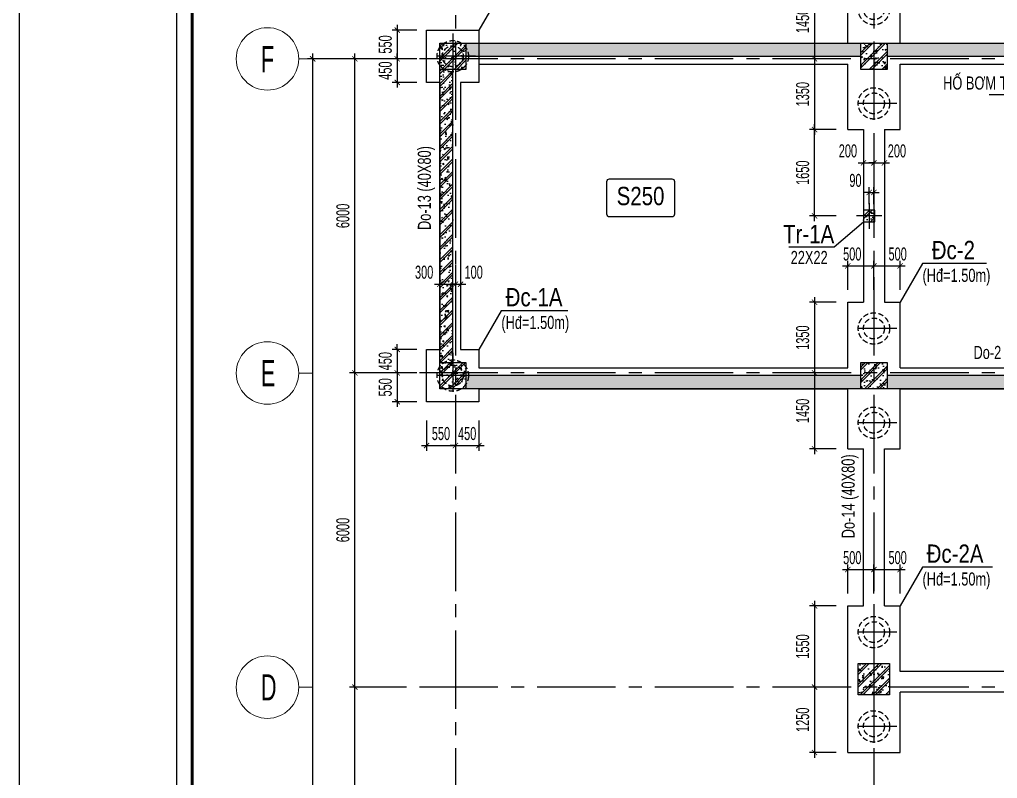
# Model space of a CAD drawing. Header units: millimetres. Extents: x 71 to 1853844, y -54216 to 5184.
# Drawn here: x 1769744 to 1788435, y -16906 to -2411 of the extents above; entities that cross this region are included whole.
import ezdxf
from ezdxf.enums import TextEntityAlignment as Align

# ---------------------------------------------------------------- set-up
doc = ezdxf.new("R2010")
doc.units = ezdxf.units.MM
doc.header["$LTSCALE"] = 1000
doc.header["$MEASUREMENT"] = 0
doc.header["$PDMODE"] = 3
doc.linetypes.add('CENTER2', pattern=[1.125, 0.75, -0.125, 0.125, -0.125])
doc.linetypes.add('HIDDEN', pattern=[0.375, 0.25, -0.125])
doc.layers.get('0').update_dxf_attribs({"linetype": 'CONTINUOUS'})
doc.layers.get('Defpoints').update_dxf_attribs({"linetype": 'CONTINUOUS'})
for name, color, linetype in [('CDC-KHUNGTEN', 7, 'CONTINUOUS'), ('CDC.01.AXIS', 160, 'CENTER2'), ('CDC.02.DIM', 1, 'CONTINUOUS'), ('CDC.03.BORDER', 3, 'CONTINUOUS'), ('CDC.04.HIDDEN', 8, 'HIDDEN'), ('CDC.06.TEXT', 2, 'CONTINUOUS'), ('CDC.09.COLUMN', 4, 'CONTINUOUS'), ('CDC.10.HATCH', 9, 'CONTINUOUS'), ('CDC.11.NOTE', 8, 'CONTINUOUS')]:
    doc.layers.add(name, color=color, linetype=linetype)
doc.layers.add('KCS_CHI', color=1, linetype='CONTINUOUS', lineweight=15)
doc.styles.add('ARIAL', font='arial.ttf', dxfattribs={"width": 0.6})
doc.dimstyles.new('100', dxfattribs={"dimscale": 100, "dimtxt": 2.5, "dimasz": 1, "dimexe": 1, "dimexo": 0, "dimgap": 1, "dimtad": 1, "dimdec": 0, "dimdsep": 46, "dimtxsty": 'ARIAL', "dimblk": 'ARCHTICK', "dimcen": 1, "dimdle": 1, "dimclrd": 1, "dimclre": 1, "dimclrt": 2, "dimadec": 0, "dimazin": 0, "dimtfac": 0.00072, "dimtdec": 0, "dimtix": 1, "dimtmove": 2, "dimatfit": 3, "dimldrblk": 'ARCHTICK', "dimfxl": 1, "dimtolj": 1, "dimarcsym": 0})
pattern_1 = [(140, (1206.07, 2432.2), (25.100854, 286.904073), [30, -330]), (85, (1206.07, 2432.2), (-300.876853, -55.500533), [24, -264]), (190.4514, (1208.16, 2456.1), (-275.775817, 231.403753), [25.496076, -280.456845]), (136.1842, (1126.07, 2432.2), (66.207606, 426.89642), [45, -495]), (186.6356, (1131.6, 2467.78), (-389.64715, 373.86508), [38.24412, -420.6852]), (81.1842, (1126.07, 2432.2), (-389.64744, 373.86478), [36, -396]), (111, (1146.07, 2472.2), (161.047556, 238.76282), [30, -330]), (316, (1146.07, 2472.2), (146.215924, 268.75285), [24, -264]), (161.4514, (1159.5, 2492.1), (-129.0122, 336.08905), [25.496076, -280.456845]), (157.5, (1206.07, 2432.2), (-117.749785, -62.3664733), [0, -260.8, 0, -268, 0, -265]), (94.5, (1206.07, 2432.2), (-152.041275, 113.34037), [0, -152.8, 0, -254.8, 0, -101]), (57.5, (1206.07, 2343), (9.021949, 213.5289745), [0, -100, 0, -312, 0, -414]), (47.5, (1206.07, 2303), (-40.041993, 233.274468), [0, -130, 0, -207.2, 0, -294]), (45, (1206.07, 2432.2), (-120.208153, 120.208153), []), (45, (1157.07, 2432.2), (-120.208153, 120.208153), [])]

# ---------------------------------------------------------------- blocks, each defined once
blk = doc.blocks.new('_ARCHTICK')
at = {"color": 0, "linetype": 'ByBlock', "const_width": 0.15}
blk.add_lwpolyline([(-0.5, -0.5), (0.5, 0.5)], dxfattribs=at)
blk = doc.blocks.new('*D16')
at = {"layer": 'CDC.02.DIM', "color": 1, "lineweight": -2, "transparency": 16777216}
for p, q in [((1777004, -3161), (1775247, -3161)), ((1775347, -33684), (1775347, -3061)), ((1777004, -33584), (1775247, -33584))]:
    blk.add_line(p, q, dxfattribs=at)
at = {"layer": 'Defpoints', "color": 0, "transparency": 16777216}
for p in [(1775347, -3161), (1777004, -3161), (1777004, -33584)]:
    blk.add_point(p, dxfattribs=at)
at = {"layer": 'CDC.02.DIM', "color": 1, "lineweight": -2, "transparency": 16777216, "xscale": 100, "yscale": 100, "zscale": 100}
for p, rotation in [((1775347, -3161), 90), ((1775347, -33584), 270)]:
    blk.add_blockref('_ARCHTICK', p, dxfattribs=dict(at, rotation=rotation))
at = {"layer": 'CDC.02.DIM', "color": 2, "transparency": 16777216, "insert": (1775119, -18373), "char_height": 250, "attachment_point": 5, "rotation": 90, "style": 'ARIAL'}
blk.add_mtext('\\A1;30423', dxfattribs=at)
blk = doc.blocks.new('*D19')
at = {"layer": 'CDC.02.DIM', "color": 1, "lineweight": -2, "transparency": 16777216}
for p, q in [((1776153, -21261), (1776153, -15061)), ((1777004, -15161), (1776053, -15161)), ((1777004, -21161), (1776053, -21161))]:
    blk.add_line(p, q, dxfattribs=at)
at = {"layer": 'Defpoints', "color": 0, "transparency": 16777216}
for p in [(1776153, -15161), (1777004, -15161), (1777004, -21161)]:
    blk.add_point(p, dxfattribs=at)
at = {"layer": 'CDC.02.DIM', "color": 1, "lineweight": -2, "transparency": 16777216, "xscale": 100, "yscale": 100, "zscale": 100}
for p, rotation in [((1776153, -15161), 90), ((1776153, -21161), 270)]:
    blk.add_blockref('_ARCHTICK', p, dxfattribs=dict(at, rotation=rotation))
at = {"layer": 'CDC.02.DIM', "color": 2, "transparency": 16777216, "insert": (1775925, -18161), "char_height": 250, "attachment_point": 5, "rotation": 90, "style": 'ARIAL'}
blk.add_mtext('\\A1;6000', dxfattribs=at)
blk = doc.blocks.new('*D20')
at = {"layer": 'CDC.02.DIM', "color": 1, "lineweight": -2, "transparency": 16777216}
for p, q in [((1776153, -15261), (1776153, -9061)), ((1777004, -9161), (1776053, -9161)), ((1777004, -15161), (1776053, -15161))]:
    blk.add_line(p, q, dxfattribs=at)
at = {"layer": 'Defpoints', "color": 0, "transparency": 16777216}
for p in [(1776153, -9161), (1777004, -9161), (1777004, -15161)]:
    blk.add_point(p, dxfattribs=at)
at = {"layer": 'CDC.02.DIM', "color": 1, "lineweight": -2, "transparency": 16777216, "xscale": 100, "yscale": 100, "zscale": 100}
for p, rotation in [((1776153, -9161), 90), ((1776153, -15161), 270)]:
    blk.add_blockref('_ARCHTICK', p, dxfattribs=dict(at, rotation=rotation))
at = {"layer": 'CDC.02.DIM', "color": 2, "transparency": 16777216, "insert": (1775925, -12161), "char_height": 250, "attachment_point": 5, "rotation": 90, "style": 'ARIAL'}
blk.add_mtext('\\A1;6000', dxfattribs=at)
blk = doc.blocks.new('*D21')
at = {"layer": 'CDC.02.DIM', "color": 1, "lineweight": -2, "transparency": 16777216}
for p, q in [((1777004, -3161), (1776053, -3161)), ((1776153, -9261), (1776153, -3061)), ((1777004, -9161), (1776053, -9161))]:
    blk.add_line(p, q, dxfattribs=at)
at = {"layer": 'Defpoints', "color": 0, "transparency": 16777216}
for p in [(1776153, -3161), (1777004, -3161), (1777004, -9161)]:
    blk.add_point(p, dxfattribs=at)
at = {"layer": 'CDC.02.DIM', "color": 1, "lineweight": -2, "transparency": 16777216, "xscale": 100, "yscale": 100, "zscale": 100}
for p, rotation in [((1776153, -3161), 90), ((1776153, -9161), 270)]:
    blk.add_blockref('_ARCHTICK', p, dxfattribs=dict(at, rotation=rotation))
at = {"layer": 'CDC.02.DIM', "color": 2, "transparency": 16777216, "insert": (1775925, -6161), "char_height": 250, "attachment_point": 5, "rotation": 90, "style": 'ARIAL'}
blk.add_mtext('\\A1;6000', dxfattribs=at)
blk = doc.blocks.new('D600')
at = {"layer": 'CDC.01.AXIS'}
for p, q in [((2659919, 63050), (2659919, 62175)), ((2660356, 62612), (2659482, 62612))]:
    blk.add_line(p, q, dxfattribs=at)
at = {"layer": 'CDC.04.HIDDEN', "ltscale": 0.4}
for radius in [300, 200]:
    blk.add_circle((2659919, 62612), radius, dxfattribs=at)
blk = doc.blocks.new('*D50')
at = {"layer": 'CDC.02.DIM', "color": 1, "lineweight": -2, "transparency": 16777216}
for p, q in [((1777337, -2611), (1776863, -2611)), ((1776963, -2511), (1776963, -3261)), ((1777337, -3161), (1776863, -3161))]:
    blk.add_line(p, q, dxfattribs=at)
at = {"layer": 'Defpoints', "color": 0, "transparency": 16777216}
for p in [(1777337, -2611), (1776963, -3161), (1777337, -3161)]:
    blk.add_point(p, dxfattribs=at)
at = {"layer": 'CDC.02.DIM', "color": 1, "lineweight": -2, "transparency": 16777216, "xscale": 100, "yscale": 100, "zscale": 100}
for p, rotation in [((1776963, -2611), 90), ((1776963, -3161), 270)]:
    blk.add_blockref('_ARCHTICK', p, dxfattribs=dict(at, rotation=rotation))
at = {"layer": 'CDC.02.DIM', "color": 2, "transparency": 16777216, "insert": (1776735, -2886), "char_height": 250, "attachment_point": 5, "rotation": 90, "style": 'ARIAL'}
blk.add_mtext('\\A1;550', dxfattribs=at)
blk = doc.blocks.new('*D51')
at = {"layer": 'CDC.02.DIM', "color": 1, "lineweight": -2, "transparency": 16777216}
for p, q in [((1777337, -3161), (1776863, -3161)), ((1776963, -3161), (1776963, -3061)), ((1776963, -3161), (1776963, -3611)), ((1777337, -3611), (1776863, -3611)), ((1776963, -3611), (1776963, -3711))]:
    blk.add_line(p, q, dxfattribs=at)
at = {"layer": 'Defpoints', "color": 0, "transparency": 16777216}
for p in [(1777337, -3161), (1776963, -3611), (1777337, -3611)]:
    blk.add_point(p, dxfattribs=at)
at = {"layer": 'CDC.02.DIM', "color": 1, "lineweight": -2, "transparency": 16777216, "xscale": 100, "yscale": 100, "zscale": 100}
for p, rotation in [((1776963, -3161), 270), ((1776963, -3611), 90)]:
    blk.add_blockref('_ARCHTICK', p, dxfattribs=dict(at, rotation=rotation))
at = {"layer": 'CDC.02.DIM', "color": 2, "transparency": 16777216, "insert": (1776735, -3386), "char_height": 250, "attachment_point": 5, "rotation": 90, "style": 'ARIAL'}
blk.add_mtext('\\A1;450', dxfattribs=at)
blk = doc.blocks.new('*D52')
at = {"layer": 'CDC.02.DIM', "color": 1, "lineweight": -2, "transparency": 16777216}
for p, q in [((1777337, -8711), (1776863, -8711)), ((1776963, -8711), (1776963, -8611)), ((1776963, -8711), (1776963, -9161)), ((1777337, -9161), (1776863, -9161)), ((1776963, -9161), (1776963, -9261))]:
    blk.add_line(p, q, dxfattribs=at)
at = {"layer": 'Defpoints', "color": 0, "transparency": 16777216}
for p in [(1777337, -8711), (1776963, -9161), (1777337, -9161)]:
    blk.add_point(p, dxfattribs=at)
at = {"layer": 'CDC.02.DIM', "color": 1, "lineweight": -2, "transparency": 16777216, "xscale": 100, "yscale": 100, "zscale": 100}
for p, rotation in [((1776963, -8711), 270), ((1776963, -9161), 90)]:
    blk.add_blockref('_ARCHTICK', p, dxfattribs=dict(at, rotation=rotation))
at = {"layer": 'CDC.02.DIM', "color": 2, "transparency": 16777216, "insert": (1776735, -8936), "char_height": 250, "attachment_point": 5, "rotation": 90, "style": 'ARIAL'}
blk.add_mtext('\\A1;450', dxfattribs=at)
blk = doc.blocks.new('*D53')
at = {"layer": 'CDC.02.DIM', "color": 1, "lineweight": -2, "transparency": 16777216}
for p, q in [((1776963, -9061), (1776963, -9811)), ((1777337, -9161), (1776863, -9161)), ((1777337, -9711), (1776863, -9711))]:
    blk.add_line(p, q, dxfattribs=at)
at = {"layer": 'Defpoints', "color": 0, "transparency": 16777216}
for p in [(1777337, -9161), (1776963, -9711), (1777337, -9711)]:
    blk.add_point(p, dxfattribs=at)
at = {"layer": 'CDC.02.DIM', "color": 1, "lineweight": -2, "transparency": 16777216, "xscale": 100, "yscale": 100, "zscale": 100}
for p, rotation in [((1776963, -9161), 90), ((1776963, -9711), 270)]:
    blk.add_blockref('_ARCHTICK', p, dxfattribs=dict(at, rotation=rotation))
at = {"layer": 'CDC.02.DIM', "color": 2, "transparency": 16777216, "insert": (1776735, -9436), "char_height": 250, "attachment_point": 5, "rotation": 90, "style": 'ARIAL'}
blk.add_mtext('\\A1;550', dxfattribs=at)
blk = doc.blocks.new('*D54')
at = {"layer": 'CDC.02.DIM', "color": 1, "lineweight": -2, "transparency": 16777216}
for p, q in [((1777524, -10068), (1777524, -10648)), ((1778074, -10068), (1778074, -10648)), ((1777424, -10548), (1778174, -10548))]:
    blk.add_line(p, q, dxfattribs=at)
at = {"layer": 'Defpoints', "color": 0, "transparency": 16777216}
for p in [(1777524, -10068), (1778074, -10068), (1778074, -10548)]:
    blk.add_point(p, dxfattribs=at)
at = {"layer": 'CDC.02.DIM', "color": 1, "lineweight": -2, "transparency": 16777216, "xscale": 100, "yscale": 100, "zscale": 100, "rotation": 180}
blk.add_blockref('_ARCHTICK', (1777524, -10548), dxfattribs=at)
at = {"layer": 'CDC.02.DIM', "color": 1, "lineweight": -2, "transparency": 16777216, "xscale": 100, "yscale": 100, "zscale": 100}
blk.add_blockref('_ARCHTICK', (1778074, -10548), dxfattribs=at)
at = {"layer": 'CDC.02.DIM', "color": 2, "transparency": 16777216, "insert": (1777799, -10320), "char_height": 250, "attachment_point": 5, "style": 'ARIAL'}
blk.add_mtext('\\A1;550', dxfattribs=at)
blk = doc.blocks.new('*D55')
at = {"layer": 'CDC.02.DIM', "color": 1, "lineweight": -2, "transparency": 16777216}
for p, q in [((1778074, -10068), (1778074, -10648)), ((1778524, -10068), (1778524, -10648)), ((1778074, -10548), (1777974, -10548)), ((1778074, -10548), (1778524, -10548)), ((1778524, -10548), (1778624, -10548))]:
    blk.add_line(p, q, dxfattribs=at)
at = {"layer": 'Defpoints', "color": 0, "transparency": 16777216}
for p in [(1778074, -10068), (1778524, -10068), (1778524, -10548)]:
    blk.add_point(p, dxfattribs=at)
at = {"layer": 'CDC.02.DIM', "color": 1, "lineweight": -2, "transparency": 16777216, "xscale": 100, "yscale": 100, "zscale": 100}
blk.add_blockref('_ARCHTICK', (1778074, -10548), dxfattribs=at)
at = {"layer": 'CDC.02.DIM', "color": 1, "lineweight": -2, "transparency": 16777216, "xscale": 100, "yscale": 100, "zscale": 100, "rotation": 180}
blk.add_blockref('_ARCHTICK', (1778524, -10548), dxfattribs=at)
at = {"layer": 'CDC.02.DIM', "color": 2, "transparency": 16777216, "insert": (1778299, -10320), "char_height": 250, "attachment_point": 5, "style": 'ARIAL'}
blk.add_mtext('\\A1;450', dxfattribs=at)
blk = doc.blocks.new('*D58')
at = {"layer": 'CDC.02.DIM', "color": 1, "lineweight": -2, "transparency": 16777216}
for p, q in [((1784940, -1611), (1784940, -3261)), ((1785352, -1711), (1784840, -1711)), ((1785352, -3161), (1784840, -3161))]:
    blk.add_line(p, q, dxfattribs=at)
at = {"layer": 'Defpoints', "color": 0, "transparency": 16777216}
for p in [(1785352, -1711), (1784940, -3161), (1785352, -3161)]:
    blk.add_point(p, dxfattribs=at)
at = {"layer": 'CDC.02.DIM', "color": 1, "lineweight": -2, "transparency": 16777216, "xscale": 100, "yscale": 100, "zscale": 100}
for p, rotation in [((1784940, -1711), 90), ((1784940, -3161), 270)]:
    blk.add_blockref('_ARCHTICK', p, dxfattribs=dict(at, rotation=rotation))
at = {"layer": 'CDC.02.DIM', "color": 2, "transparency": 16777216, "insert": (1784713, -2436), "char_height": 250, "attachment_point": 5, "rotation": 90, "style": 'ARIAL'}
blk.add_mtext('\\A1;1450', dxfattribs=at)
blk = doc.blocks.new('*D59')
at = {"layer": 'CDC.02.DIM', "color": 1, "lineweight": -2, "transparency": 16777216}
for p, q in [((1785352, -3161), (1784840, -3161)), ((1784940, -3061), (1784940, -4611)), ((1785352, -4511), (1784840, -4511))]:
    blk.add_line(p, q, dxfattribs=at)
at = {"layer": 'Defpoints', "color": 0, "transparency": 16777216}
for p in [(1785352, -3161), (1784940, -4511), (1785352, -4511)]:
    blk.add_point(p, dxfattribs=at)
at = {"layer": 'CDC.02.DIM', "color": 1, "lineweight": -2, "transparency": 16777216, "xscale": 100, "yscale": 100, "zscale": 100}
for p, rotation in [((1784940, -3161), 90), ((1784940, -4511), 270)]:
    blk.add_blockref('_ARCHTICK', p, dxfattribs=dict(at, rotation=rotation))
at = {"layer": 'CDC.02.DIM', "color": 2, "transparency": 16777216, "insert": (1784713, -3836), "char_height": 250, "attachment_point": 5, "rotation": 90, "style": 'ARIAL'}
blk.add_mtext('\\A1;1350', dxfattribs=at)
blk = doc.blocks.new('*D60')
at = {"layer": 'CDC.02.DIM', "color": 1, "lineweight": -2, "transparency": 16777216}
for p, q in [((1785574, -7573), (1785574, -7017)), ((1786074, -7573), (1786074, -7017)), ((1785474, -7117), (1786174, -7117))]:
    blk.add_line(p, q, dxfattribs=at)
at = {"layer": 'Defpoints', "color": 0, "transparency": 16777216}
for p in [(1786074, -7117), (1785574, -7573), (1786074, -7573)]:
    blk.add_point(p, dxfattribs=at)
at = {"layer": 'CDC.02.DIM', "color": 1, "lineweight": -2, "transparency": 16777216, "xscale": 100, "yscale": 100, "zscale": 100, "rotation": 180}
blk.add_blockref('_ARCHTICK', (1785574, -7117), dxfattribs=at)
at = {"layer": 'CDC.02.DIM', "color": 1, "lineweight": -2, "transparency": 16777216, "xscale": 100, "yscale": 100, "zscale": 100}
blk.add_blockref('_ARCHTICK', (1786074, -7117), dxfattribs=at)
at = {"layer": 'CDC.02.DIM', "color": 2, "transparency": 16777216, "insert": (1785660, -6890), "char_height": 250, "attachment_point": 5, "style": 'ARIAL'}
blk.add_mtext('\\A1;500', dxfattribs=at)
blk = doc.blocks.new('*D61')
at = {"layer": 'CDC.02.DIM', "color": 1, "lineweight": -2, "transparency": 16777216}
for p, q in [((1786074, -7573), (1786074, -7017)), ((1786574, -7573), (1786574, -7017)), ((1785974, -7117), (1786674, -7117))]:
    blk.add_line(p, q, dxfattribs=at)
at = {"layer": 'Defpoints', "color": 0, "transparency": 16777216}
for p in [(1786574, -7117), (1786074, -7573), (1786574, -7573)]:
    blk.add_point(p, dxfattribs=at)
at = {"layer": 'CDC.02.DIM', "color": 1, "lineweight": -2, "transparency": 16777216, "xscale": 100, "yscale": 100, "zscale": 100, "rotation": 180}
blk.add_blockref('_ARCHTICK', (1786074, -7117), dxfattribs=at)
at = {"layer": 'CDC.02.DIM', "color": 1, "lineweight": -2, "transparency": 16777216, "xscale": 100, "yscale": 100, "zscale": 100}
blk.add_blockref('_ARCHTICK', (1786574, -7117), dxfattribs=at)
at = {"layer": 'CDC.02.DIM', "color": 2, "transparency": 16777216, "insert": (1786528, -6890), "char_height": 250, "attachment_point": 5, "style": 'ARIAL'}
blk.add_mtext('\\A1;500', dxfattribs=at)
blk = doc.blocks.new('*D62')
at = {"layer": 'CDC.02.DIM', "color": 1, "lineweight": -2, "transparency": 16777216}
for p, q in [((1785352, -7811), (1784840, -7811)), ((1784940, -7711), (1784940, -9261)), ((1785352, -9161), (1784840, -9161))]:
    blk.add_line(p, q, dxfattribs=at)
at = {"layer": 'Defpoints', "color": 0, "transparency": 16777216}
for p in [(1785352, -7811), (1784940, -9161), (1785352, -9161)]:
    blk.add_point(p, dxfattribs=at)
at = {"layer": 'CDC.02.DIM', "color": 1, "lineweight": -2, "transparency": 16777216, "xscale": 100, "yscale": 100, "zscale": 100}
for p, rotation in [((1784940, -7811), 90), ((1784940, -9161), 270)]:
    blk.add_blockref('_ARCHTICK', p, dxfattribs=dict(at, rotation=rotation))
at = {"layer": 'CDC.02.DIM', "color": 2, "transparency": 16777216, "insert": (1784713, -8486), "char_height": 250, "attachment_point": 5, "rotation": 90, "style": 'ARIAL'}
blk.add_mtext('\\A1;1350', dxfattribs=at)
blk = doc.blocks.new('*D63')
at = {"layer": 'CDC.02.DIM', "color": 1, "lineweight": -2, "transparency": 16777216}
for p, q in [((1784940, -9061), (1784940, -10711)), ((1785352, -9161), (1784840, -9161)), ((1785352, -10611), (1784840, -10611))]:
    blk.add_line(p, q, dxfattribs=at)
at = {"layer": 'Defpoints', "color": 0, "transparency": 16777216}
for p in [(1785352, -9161), (1784940, -10611), (1785352, -10611)]:
    blk.add_point(p, dxfattribs=at)
at = {"layer": 'CDC.02.DIM', "color": 1, "lineweight": -2, "transparency": 16777216, "xscale": 100, "yscale": 100, "zscale": 100}
for p, rotation in [((1784940, -9161), 90), ((1784940, -10611), 270)]:
    blk.add_blockref('_ARCHTICK', p, dxfattribs=dict(at, rotation=rotation))
at = {"layer": 'CDC.02.DIM', "color": 2, "transparency": 16777216, "insert": (1784713, -9886), "char_height": 250, "attachment_point": 5, "rotation": 90, "style": 'ARIAL'}
blk.add_mtext('\\A1;1450', dxfattribs=at)
blk = doc.blocks.new('*D68')
at = {"layer": 'CDC.02.DIM', "color": 1, "lineweight": -2, "transparency": 16777216}
for p, q in [((1785574, -13373), (1785574, -12817)), ((1786074, -13373), (1786074, -12817)), ((1785474, -12917), (1786174, -12917))]:
    blk.add_line(p, q, dxfattribs=at)
at = {"layer": 'Defpoints', "color": 0, "transparency": 16777216}
for p in [(1786074, -12917), (1785574, -13373), (1786074, -13373)]:
    blk.add_point(p, dxfattribs=at)
at = {"layer": 'CDC.02.DIM', "color": 1, "lineweight": -2, "transparency": 16777216, "xscale": 100, "yscale": 100, "zscale": 100, "rotation": 180}
blk.add_blockref('_ARCHTICK', (1785574, -12917), dxfattribs=at)
at = {"layer": 'CDC.02.DIM', "color": 1, "lineweight": -2, "transparency": 16777216, "xscale": 100, "yscale": 100, "zscale": 100}
blk.add_blockref('_ARCHTICK', (1786074, -12917), dxfattribs=at)
at = {"layer": 'CDC.02.DIM', "color": 2, "transparency": 16777216, "insert": (1785660, -12690), "char_height": 250, "attachment_point": 5, "style": 'ARIAL'}
blk.add_mtext('\\A1;500', dxfattribs=at)
blk = doc.blocks.new('*D69')
at = {"layer": 'CDC.02.DIM', "color": 1, "lineweight": -2, "transparency": 16777216}
for p, q in [((1786074, -13373), (1786074, -12817)), ((1786574, -13373), (1786574, -12817)), ((1785974, -12917), (1786674, -12917))]:
    blk.add_line(p, q, dxfattribs=at)
at = {"layer": 'Defpoints', "color": 0, "transparency": 16777216}
for p in [(1786574, -12917), (1786074, -13373), (1786574, -13373)]:
    blk.add_point(p, dxfattribs=at)
at = {"layer": 'CDC.02.DIM', "color": 1, "lineweight": -2, "transparency": 16777216, "xscale": 100, "yscale": 100, "zscale": 100, "rotation": 180}
blk.add_blockref('_ARCHTICK', (1786074, -12917), dxfattribs=at)
at = {"layer": 'CDC.02.DIM', "color": 1, "lineweight": -2, "transparency": 16777216, "xscale": 100, "yscale": 100, "zscale": 100}
blk.add_blockref('_ARCHTICK', (1786574, -12917), dxfattribs=at)
at = {"layer": 'CDC.02.DIM', "color": 2, "transparency": 16777216, "insert": (1786528, -12690), "char_height": 250, "attachment_point": 5, "style": 'ARIAL'}
blk.add_mtext('\\A1;500', dxfattribs=at)
blk = doc.blocks.new('*D70')
at = {"layer": 'CDC.02.DIM', "color": 1, "lineweight": -2, "transparency": 16777216}
for p, q in [((1785352, -13611), (1784840, -13611)), ((1784940, -13511), (1784940, -15261)), ((1785352, -15161), (1784840, -15161))]:
    blk.add_line(p, q, dxfattribs=at)
at = {"layer": 'Defpoints', "color": 0, "transparency": 16777216}
for p in [(1785352, -13611), (1784940, -15161), (1785352, -15161)]:
    blk.add_point(p, dxfattribs=at)
at = {"layer": 'CDC.02.DIM', "color": 1, "lineweight": -2, "transparency": 16777216, "xscale": 100, "yscale": 100, "zscale": 100}
for p, rotation in [((1784940, -13611), 90), ((1784940, -15161), 270)]:
    blk.add_blockref('_ARCHTICK', p, dxfattribs=dict(at, rotation=rotation))
at = {"layer": 'CDC.02.DIM', "color": 2, "transparency": 16777216, "insert": (1784713, -14386), "char_height": 250, "attachment_point": 5, "rotation": 90, "style": 'ARIAL'}
blk.add_mtext('\\A1;1550', dxfattribs=at)
blk = doc.blocks.new('*D71')
at = {"layer": 'CDC.02.DIM', "color": 1, "lineweight": -2, "transparency": 16777216}
for p, q in [((1784940, -15061), (1784940, -16511)), ((1785352, -15161), (1784840, -15161)), ((1785352, -16411), (1784840, -16411))]:
    blk.add_line(p, q, dxfattribs=at)
at = {"layer": 'Defpoints', "color": 0, "transparency": 16777216}
for p in [(1785352, -15161), (1784940, -16411), (1785352, -16411)]:
    blk.add_point(p, dxfattribs=at)
at = {"layer": 'CDC.02.DIM', "color": 1, "lineweight": -2, "transparency": 16777216, "xscale": 100, "yscale": 100, "zscale": 100}
for p, rotation in [((1784940, -15161), 90), ((1784940, -16411), 270)]:
    blk.add_blockref('_ARCHTICK', p, dxfattribs=dict(at, rotation=rotation))
at = {"layer": 'CDC.02.DIM', "color": 2, "transparency": 16777216, "insert": (1784713, -15786), "char_height": 250, "attachment_point": 5, "rotation": 90, "style": 'ARIAL'}
blk.add_mtext('\\A1;1250', dxfattribs=at)
blk = doc.blocks.new('*D205')
at = {"layer": 'CDC.02.DIM', "color": 1, "lineweight": -2, "transparency": 16777216}
for p, q in [((1785984, -5712), (1785884, -5712)), ((1785984, -5936), (1785984, -5612)), ((1785984, -5712), (1786074, -5712)), ((1786074, -5936), (1786074, -5612)), ((1786074, -5712), (1786174, -5712))]:
    blk.add_line(p, q, dxfattribs=at)
at = {"layer": 'Defpoints', "color": 0, "transparency": 16777216}
for p in [(1786074, -5712), (1785984, -5936), (1786074, -5936)]:
    blk.add_point(p, dxfattribs=at)
at = {"layer": 'CDC.02.DIM', "color": 1, "lineweight": -2, "transparency": 16777216, "xscale": 100, "yscale": 100, "zscale": 100}
blk.add_blockref('_ARCHTICK', (1785984, -5712), dxfattribs=at)
at = {"layer": 'CDC.02.DIM', "color": 1, "lineweight": -2, "transparency": 16777216, "xscale": 100, "yscale": 100, "zscale": 100, "rotation": 180}
blk.add_blockref('_ARCHTICK', (1786074, -5712), dxfattribs=at)
at = {"layer": 'CDC.02.DIM', "color": 2, "transparency": 16777216, "insert": (1785721, -5485), "char_height": 250, "attachment_point": 5, "style": 'ARIAL'}
blk.add_mtext('\\A1;90', dxfattribs=at)
blk = doc.blocks.new('*D206')
at = {"layer": 'CDC.02.DIM', "color": 1, "lineweight": -2, "transparency": 16777216}
for p, q in [((1784940, -6261), (1784940, -4411)), ((1785352, -4511), (1784840, -4511)), ((1785352, -6161), (1784840, -6161))]:
    blk.add_line(p, q, dxfattribs=at)
at = {"layer": 'Defpoints', "color": 0, "transparency": 16777216}
for p in [(1784940, -4511), (1785352, -4511), (1785352, -6161)]:
    blk.add_point(p, dxfattribs=at)
at = {"layer": 'CDC.02.DIM', "color": 1, "lineweight": -2, "transparency": 16777216, "xscale": 100, "yscale": 100, "zscale": 100}
for p, rotation in [((1784940, -4511), 90), ((1784940, -6161), 270)]:
    blk.add_blockref('_ARCHTICK', p, dxfattribs=dict(at, rotation=rotation))
at = {"layer": 'CDC.02.DIM', "color": 2, "transparency": 16777216, "insert": (1784713, -5336), "char_height": 250, "attachment_point": 5, "rotation": 90, "style": 'ARIAL'}
blk.add_mtext('\\A1;1650', dxfattribs=at)
blk = doc.blocks.new('*D434')
at = {"layer": 'Defpoints', "color": 0, "transparency": 16777216}
for p in [(1777774, -7087), (1778074, -7087), (1778074, -7466)]:
    blk.add_point(p, dxfattribs=at)
at = {"layer": 'KCS_CHI', "color": 1, "lineweight": -2, "transparency": 16777216}
for p, q in [((1777774, -7087), (1777774, -7566)), ((1778074, -7087), (1778074, -7566)), ((1777674, -7466), (1778174, -7466))]:
    blk.add_line(p, q, dxfattribs=at)
at = {"layer": 'KCS_CHI', "color": 1, "lineweight": -2, "transparency": 16777216, "xscale": 100, "yscale": 100, "zscale": 100, "rotation": 180}
blk.add_blockref('_ARCHTICK', (1777774, -7466), dxfattribs=at)
at = {"layer": 'KCS_CHI', "color": 1, "lineweight": -2, "transparency": 16777216, "xscale": 100, "yscale": 100, "zscale": 100}
blk.add_blockref('_ARCHTICK', (1778074, -7466), dxfattribs=at)
at = {"layer": 'KCS_CHI', "color": 2, "transparency": 16777216, "insert": (1777477, -7238), "char_height": 250, "attachment_point": 5, "style": 'ARIAL'}
blk.add_mtext('\\A1;300', dxfattribs=at)
blk = doc.blocks.new('*D435')
at = {"layer": 'Defpoints', "color": 0, "transparency": 16777216}
for p in [(1778074, -7087), (1778174, -7140), (1778174, -7466)]:
    blk.add_point(p, dxfattribs=at)
at = {"layer": 'KCS_CHI', "color": 1, "lineweight": -2, "transparency": 16777216}
for p, q in [((1778074, -7087), (1778074, -7566)), ((1778174, -7140), (1778174, -7566)), ((1778074, -7466), (1777974, -7466)), ((1778074, -7466), (1778174, -7466)), ((1778174, -7466), (1778274, -7466))]:
    blk.add_line(p, q, dxfattribs=at)
at = {"layer": 'KCS_CHI', "color": 1, "lineweight": -2, "transparency": 16777216, "xscale": 100, "yscale": 100, "zscale": 100}
blk.add_blockref('_ARCHTICK', (1778074, -7466), dxfattribs=at)
at = {"layer": 'KCS_CHI', "color": 1, "lineweight": -2, "transparency": 16777216, "xscale": 100, "yscale": 100, "zscale": 100, "rotation": 180}
blk.add_blockref('_ARCHTICK', (1778174, -7466), dxfattribs=at)
at = {"layer": 'KCS_CHI', "color": 2, "transparency": 16777216, "insert": (1778424, -7238), "char_height": 250, "attachment_point": 5, "style": 'ARIAL'}
blk.add_mtext('\\A1;100', dxfattribs=at)
blk = doc.blocks.new('*D436')
at = {"layer": 'Defpoints', "color": 0, "transparency": 16777216}
for p in [(1785874, -4770), (1786074, -4770), (1786074, -5148)]:
    blk.add_point(p, dxfattribs=at)
at = {"layer": 'KCS_CHI', "color": 1, "lineweight": -2, "transparency": 16777216}
for p, q in [((1785874, -4770), (1785874, -5248)), ((1786074, -4770), (1786074, -5248)), ((1785774, -5148), (1786174, -5148))]:
    blk.add_line(p, q, dxfattribs=at)
at = {"layer": 'KCS_CHI', "color": 1, "lineweight": -2, "transparency": 16777216, "xscale": 100, "yscale": 100, "zscale": 100, "rotation": 180}
blk.add_blockref('_ARCHTICK', (1785874, -5148), dxfattribs=at)
at = {"layer": 'KCS_CHI', "color": 1, "lineweight": -2, "transparency": 16777216, "xscale": 100, "yscale": 100, "zscale": 100}
blk.add_blockref('_ARCHTICK', (1786074, -5148), dxfattribs=at)
at = {"layer": 'KCS_CHI', "color": 2, "transparency": 16777216, "insert": (1785577, -4921), "char_height": 250, "attachment_point": 5, "style": 'ARIAL'}
blk.add_mtext('\\A1;200', dxfattribs=at)
blk = doc.blocks.new('*D437')
at = {"layer": 'Defpoints', "color": 0, "transparency": 16777216}
for p in [(1786074, -4770), (1786274, -4793), (1786274, -5148)]:
    blk.add_point(p, dxfattribs=at)
at = {"layer": 'KCS_CHI', "color": 1, "lineweight": -2, "transparency": 16777216}
for p, q in [((1786074, -4770), (1786074, -5248)), ((1786274, -4793), (1786274, -5248)), ((1786074, -5148), (1785974, -5148)), ((1786074, -5148), (1786274, -5148)), ((1786274, -5148), (1786374, -5148))]:
    blk.add_line(p, q, dxfattribs=at)
at = {"layer": 'KCS_CHI', "color": 1, "lineweight": -2, "transparency": 16777216, "xscale": 100, "yscale": 100, "zscale": 100}
blk.add_blockref('_ARCHTICK', (1786074, -5148), dxfattribs=at)
at = {"layer": 'KCS_CHI', "color": 1, "lineweight": -2, "transparency": 16777216, "xscale": 100, "yscale": 100, "zscale": 100, "rotation": 180}
blk.add_blockref('_ARCHTICK', (1786274, -5148), dxfattribs=at)
at = {"layer": 'KCS_CHI', "color": 2, "transparency": 16777216, "insert": (1786514, -4921), "char_height": 250, "attachment_point": 5, "style": 'ARIAL'}
blk.add_mtext('\\A1;200', dxfattribs=at)
blk = doc.blocks.new('KHUNG TEN')
at = {"layer": 'CDC-KHUNGTEN', "color": 8}
blk.add_lwpolyline([(75096, 1100), (83000, 1100), (83000, 58300), (3000, 58300), (3000, 1100), (75096, 1100)], dxfattribs=at)
at = {"layer": 'CDC-KHUNGTEN', "color": 255, "lineweight": 60}
blk.add_lwpolyline([(74900, 1400), (74900, 58000), (3300, 58000), (3300, 1400), (74900, 1400)], close=True, dxfattribs=at)
at = {"layer": 'Defpoints', "color": 1, "ltscale": 0.2}
blk.add_lwpolyline([(0, 0), (0, 59400), (84100, 59400), (84100, 0), (0, 0)], close=True, dxfattribs=at)

msp = doc.modelspace()

# ---------------------------------------------------------------- hatches: boundary and pattern name
at = {"layer": 'CDC.10.HATCH'}
h = msp.add_hatch(dxfattribs=at)
h.set_pattern_fill('1BETONG2-BOP', color=256, scale=40, angle=90, style=0, pattern_type=2)
h.set_pattern_definition(pattern_1)
h.paths.add_polyline_path([(1777774.3, -2861.5), (1777774.3, -3361.5), (1778274.3, -3361.5), (1778274.3, -2861.5)])
h = msp.add_hatch(dxfattribs=at)
h.set_pattern_fill('1BETONG2-BOP', color=256, scale=40, angle=90, style=0, pattern_type=2)
h.set_pattern_definition(pattern_1)
h.paths.add_polyline_path([(1777774.3, -2861.5), (1777774.3, -3361.5), (1778274.3, -3361.5), (1778274.3, -2861.5)])
h = msp.add_hatch(dxfattribs=at)
h.set_pattern_fill('1BETONG2-BOP', color=256, scale=40, angle=90, style=0, pattern_type=2)
h.set_pattern_definition(pattern_1)
h.paths.add_polyline_path([(1785824.3, -2861.6), (1778274.3, -2861.6), (1778274.3, -3111.6), (1785824.3, -3111.6)])
h.paths.add_polyline_path([(1793774.3, -2861.6), (1786324.3, -2861.6), (1786324.3, -3111.6), (1793774.3, -3111.6)])
h.paths.add_polyline_path([(1801774.3, -2861.6), (1794274.3, -2861.6), (1794274.3, -3111.6), (1801774.3, -3111.6)])
h.paths.add_polyline_path([(1809774.3, -2861.6), (1802674.3, -2861.6), (1802674.3, -3111.6), (1809774.3, -3111.6)])
h.paths.add_polyline_path([(1817774.3, -2861.6), (1810274.3, -2861.6), (1810274.3, -3111.6), (1817774.3, -3111.6)])
h.paths.add_polyline_path([(1825874.3, -2861.6), (1818274.3, -2861.6), (1818274.3, -3111.6), (1825874.3, -3111.6)])
h.paths.add_polyline_path([(1832274.3, -2861.6), (1826374.3, -2861.6), (1826374.3, -3111.6), (1832274.3, -3111.6)])
h = msp.add_hatch(dxfattribs=at)
h.set_pattern_fill('1BETONG2-BOP', color=256, scale=40, angle=90, style=0, pattern_type=2)
h.set_pattern_definition(pattern_1)
h.paths.add_polyline_path([(1785824.3, -2861.5), (1785824.3, -3361.5), (1786324.3, -3361.5), (1786324.3, -2861.5)])
h = msp.add_hatch(dxfattribs=at)
h.set_pattern_fill('1BETONG2-BOP', color=256, scale=40, angle=90, style=0, pattern_type=2)
h.set_pattern_definition(pattern_1)
h.paths.add_polyline_path([(1785824.3, -2861.5), (1785824.3, -3361.5), (1786324.3, -3361.5), (1786324.3, -2861.5)])
h = msp.add_hatch(dxfattribs=at)
h.set_pattern_fill('1BETONG2-BOP', color=256, scale=40, angle=90, style=0, pattern_type=2)
h.set_pattern_definition(pattern_1)
h.paths.add_polyline_path([(1778024.3, -3361.5), (1777774.3, -3361.5), (1777774.3, -8961.5), (1778024.3, -8961.5)])
h = msp.add_hatch(dxfattribs=at)
h.set_pattern_fill('1BETONG2-BOP', color=256, scale=40, angle=90, style=0, pattern_type=2)
h.set_pattern_definition([(140, (1256.07, 2432.2), (25.100854, 286.904073), [30, -330]), (85, (1256.07, 2432.2), (-300.876853, -55.500533), [24, -264]), (190.4514, (1258.16, 2456.1), (-275.775817, 231.403753), [25.496076, -280.456845]), (136.1842, (1176.07, 2432.2), (66.207606, 426.89642), [45, -495]), (186.6356, (1181.6, 2467.78), (-389.64715, 373.86508), [38.24412, -420.6852]), (81.1842, (1176.07, 2432.2), (-389.64744, 373.86478), [36, -396]), (111, (1196.07, 2472.2), (161.047556, 238.76282), [30, -330]), (316, (1196.07, 2472.2), (146.215924, 268.75285), [24, -264]), (161.4514, (1209.5, 2492.1), (-129.0122, 336.08905), [25.496076, -280.456845]), (157.5, (1256.07, 2432.2), (-117.749785, -62.3664733), [0, -260.8, 0, -268, 0, -265]), (94.5, (1256.07, 2432.2), (-152.041275, 113.34037), [0, -152.8, 0, -254.8, 0, -101]), (57.5, (1256.07, 2343), (9.021949, 213.5289745), [0, -100, 0, -312, 0, -414]), (47.5, (1256.07, 2303), (-40.041993, 233.274468), [0, -130, 0, -207.2, 0, -294]), (45, (1256.07, 2432.2), (-120.208153, 120.208153), []), (45, (1207.07, 2432.2), (-120.208153, 120.208153), [])])
h.paths.add_polyline_path([(1786094.3, -6051.5), (1785874.3, -6051.5), (1785874.3, -6271.5), (1786094.3, -6271.5)])
h = msp.add_hatch(dxfattribs=at)
h.set_pattern_fill('1BETONG2-BOP', color=256, scale=40, angle=90, style=0, pattern_type=2)
h.set_pattern_definition(pattern_1)
h.paths.add_polyline_path([(1777774.3, -8961.5), (1777774.3, -9461.5), (1778274.3, -9461.5), (1778274.3, -8961.5)])
h = msp.add_hatch(dxfattribs=at)
h.set_pattern_fill('1BETONG2-BOP', color=256, scale=40, angle=90, style=0, pattern_type=2)
h.set_pattern_definition(pattern_1)
h.paths.add_polyline_path([(1777774.3, -8961.5), (1777774.3, -9461.5), (1778274.3, -9461.5), (1778274.3, -8961.5)])
h = msp.add_hatch(dxfattribs=at)
h.set_pattern_fill('1BETONG2-BOP', color=256, scale=40, angle=90, style=0, pattern_type=2)
h.set_pattern_definition(pattern_1)
h.paths.add_polyline_path([(1785824.3, -8961.5), (1785824.3, -9461.5), (1786324.3, -9461.5), (1786324.3, -8961.5)])
h = msp.add_hatch(dxfattribs=at)
h.set_pattern_fill('1BETONG2-BOP', color=256, scale=40, angle=90, style=0, pattern_type=2)
h.set_pattern_definition(pattern_1)
h.paths.add_polyline_path([(1785824.3, -8961.5), (1785824.3, -9461.5), (1786324.3, -9461.5), (1786324.3, -8961.5)])
h = msp.add_hatch(dxfattribs=at)
h.set_pattern_fill('1BETONG2-BOP', color=256, scale=40, angle=90, style=0, pattern_type=2)
h.set_pattern_definition(pattern_1)
h.paths.add_polyline_path([(1785824.3, -9211.7), (1778274.3, -9211.7), (1778274.3, -9461.7), (1785824.3, -9461.7)])
h = msp.add_hatch(dxfattribs=at)
h.set_pattern_fill('1BETONG2-BOP', color=256, scale=40, angle=90, style=0, pattern_type=2)
h.set_pattern_definition(pattern_1)
h.paths.add_polyline_path([(1793774.3, -9211.7), (1786324.3, -9211.7), (1786324.3, -9461.7), (1793774.3, -9461.7)])
h = msp.add_hatch(dxfattribs=at)
h.set_pattern_fill('1BETONG2-BOP', color=256, scale=40, angle=90, style=0, pattern_type=2)
h.set_pattern_definition(pattern_1)
h.paths.add_polyline_path([(1786074.3, -14711.5), (1785774.3, -14711.5), (1785774.3, -15161.5), (1785824.3, -15161.5), (1785824.3, -14761.5), (1786074.3, -14761.5)])
h.paths.add_polyline_path([(1786374.3, -14711.5), (1786074.3, -14711.5), (1786074.3, -14761.5), (1786324.3, -14761.5), (1786324.3, -15161.5), (1786374.3, -15161.5)])
h.paths.add_polyline_path([(1786374.3, -15161.5), (1786324.3, -15161.5), (1786324.3, -15261.5), (1786074.3, -15261.5), (1786074.3, -15311.5), (1786374.3, -15311.5)])
h.paths.add_polyline_path([(1786074.3, -15261.5), (1785824.3, -15261.5), (1785824.3, -15161.5), (1785774.3, -15161.5), (1785774.3, -15311.5), (1786074.3, -15311.5)])
h.paths.add_polyline_path([(1785824.3, -14761.5), (1785824.3, -15261.5), (1786324.3, -15261.5), (1786324.3, -14761.5)])

# ---------------------------------------------------------------- linework, layer by layer
at = {"layer": 'CDC.01.AXIS', "ltscale": 2}
for p, q in [((1778074.3, -578.6), (1778074.3, -35145.9)), ((1778074.3, -578.6), (1778074.3, -35145.9)), ((1786074.3, -578.6), (1786074.3, -35145.9)), ((1786074.3, -578.6), (1786074.3, -35145.9)), ((1835136, -3161.5), (1776902.9, -3161.5)), ((1835136, -3161.5), (1776902.9, -3161.5)), ((1785984.3, -5917.9), (1785984.3, -6405.1)), ((1786227.9, -6161.5), (1785740.6, -6161.5)), ((1835136.5, -9161.5), (1776902.9, -9161.5)), ((1835137.4, -15161.5), (1776689.8, -15161.5)), ((1835137.4, -15161.5), (1776689.8, -15161.5))]:
    msp.add_line(p, q, dxfattribs=at)
at = {"layer": 'CDC.03.BORDER'}
for p, q in [((1785574.3, -2861.6), (1785574.3, -1711.5)), ((1786574.3, -2861.6), (1786574.3, -1711.5)), ((1778524.3, -2861.6), (1785574.3, -2861.6)), ((1786574.3, -2861.6), (1792624.3, -2861.6)), ((1778524.3, -3261.6), (1785574.3, -3261.6)), ((1785574.3, -4511.5), (1785574.3, -3261.6)), ((1786574.3, -4511.5), (1786574.3, -3261.6)), ((1786574.3, -3261.6), (1792664.5, -3261.6)), ((1777774.3, -3611.5), (1777774.3, -8711.5)), ((1778174.3, -3611.5), (1778174.3, -8711.5)), ((1785574.3, -4511.5), (1785874.3, -4511.5)), ((1785874.3, -4511.5), (1785874.3, -7811.5)), ((1786274.3, -4511.5), (1786274.3, -7811.5)), ((1786274.3, -4511.5), (1786574.3, -4511.5)), ((1785574.3, -7811.5), (1785874.3, -7811.5)), ((1785574.3, -9061.7), (1785574.3, -7811.5)), ((1786274.3, -7811.5), (1786574.3, -7811.5)), ((1786574.3, -9061.7), (1786574.3, -7811.5)), ((1778524.3, -9061.7), (1785574.3, -9061.7)), ((1786574.3, -9061.7), (1793774.3, -9061.7)), ((1778524.3, -9461.7), (1785574.3, -9461.7)), ((1785574.3, -10611.5), (1785574.3, -9461.7)), ((1786574.3, -10611.5), (1786574.3, -9461.7)), ((1786574.3, -9461.7), (1793774.3, -9461.7)), ((1785574.3, -10611.5), (1785874.3, -10611.5)), ((1785874.3, -13611.5), (1785874.3, -10611.5)), ((1786274.3, -13611.5), (1786274.3, -10611.5)), ((1786274.3, -10611.5), (1786574.3, -10611.5)), ((1785574.3, -13611.5), (1785874.3, -13611.5)), ((1785574.3, -16411.5), (1785574.3, -13611.5)), ((1786274.3, -13611.5), (1786574.3, -13611.5)), ((1786574.3, -14861.5), (1786574.3, -13611.5)), ((1792624.3, -14861.5), (1786574.3, -14861.5)), ((1786574.3, -16411.5), (1786574.3, -15261.5)), ((1792664.5, -15261.5), (1786574.3, -15261.5)), ((1785574.3, -16411.5), (1786574.3, -16411.5))]:
    msp.add_line(p, q, dxfattribs=at)
for points in [[(1777774.3, -3611.5), (1777524.3, -3611.5), (1777524.3, -2611.5), (1778524.3, -2611.5), (1778524.3, -3611.5), (1778174.3, -3611.5)], [(1778524.3, -9461.7), (1778524.3, -9711.5), (1777524.3, -9711.5), (1777524.3, -8711.5), (1777774.3, -8711.5)], [(1778174.3, -8711.5), (1778524.3, -8711.5), (1778524.3, -9061.7)]]:
    msp.add_lwpolyline(points, dxfattribs=at)
at = {"layer": 'CDC.09.COLUMN'}
for p, q in [((1777774.3, -9461.7), (1777774.3, -2861.6)), ((1777774.3, -2861.6), (1832773.7, -2861.6)), ((1778274.3, -3111.6), (1785824.3, -3111.6)), ((1786324.3, -3111.6), (1793774.3, -3111.6)), ((1778024.3, -8961.5), (1778024.3, -3361.5)), ((1785824.3, -9211.7), (1778274.3, -9211.7)), ((1793774.3, -9211.7), (1786324.3, -9211.7)), ((1793774.3, -9461.7), (1777774.3, -9461.7))]:
    msp.add_line(p, q, dxfattribs=at)
at = {"layer": 'CDC.09.COLUMN', "ltscale": 2000}
for points in [[(1777774.3, -3361.5), (1777774.3, -2861.5), (1778274.3, -2861.5), (1778274.3, -3361.5)], [(1777774.3, -3361.5), (1777774.3, -2861.5), (1778274.3, -2861.5), (1778274.3, -3361.5)], [(1777774.3, -3361.5), (1777774.3, -2861.5), (1778274.3, -2861.5), (1778274.3, -3361.5)], [(1777774.3, -3361.5), (1777774.3, -2861.5), (1778274.3, -2861.5), (1778274.3, -3361.5)], [(1785824.3, -3361.5), (1785824.3, -2861.5), (1786324.3, -2861.5), (1786324.3, -3361.5)], [(1785824.3, -3361.5), (1785824.3, -2861.5), (1786324.3, -2861.5), (1786324.3, -3361.5)], [(1785824.3, -3361.5), (1785824.3, -2861.5), (1786324.3, -2861.5), (1786324.3, -3361.5)], [(1785824.3, -3361.5), (1785824.3, -2861.5), (1786324.3, -2861.5), (1786324.3, -3361.5)], [(1785874.3, -6271.5), (1786094.3, -6271.5), (1786094.3, -6051.5), (1785874.3, -6051.5)], [(1777774.3, -9461.5), (1777774.3, -8961.5), (1778274.3, -8961.5), (1778274.3, -9461.5)], [(1777774.3, -9461.5), (1777774.3, -8961.5), (1778274.3, -8961.5), (1778274.3, -9461.5)], [(1777774.3, -9461.5), (1777774.3, -8961.5), (1778274.3, -8961.5), (1778274.3, -9461.5)], [(1777774.3, -9461.5), (1777774.3, -8961.5), (1778274.3, -8961.5), (1778274.3, -9461.5)], [(1785824.3, -9461.5), (1785824.3, -8961.5), (1786324.3, -8961.5), (1786324.3, -9461.5)], [(1785824.3, -9461.5), (1785824.3, -8961.5), (1786324.3, -8961.5), (1786324.3, -9461.5)], [(1785824.3, -9461.5), (1785824.3, -8961.5), (1786324.3, -8961.5), (1786324.3, -9461.5)], [(1785824.3, -9461.5), (1785824.3, -8961.5), (1786324.3, -8961.5), (1786324.3, -9461.5)], [(1785774.3, -15311.5), (1785774.3, -14711.5), (1786374.3, -14711.5), (1786374.3, -15311.5)]]:
    msp.add_lwpolyline(points, close=True, dxfattribs=at)
at = {"layer": 'CDC.11.NOTE'}
for points in [[(1780193.9, -1872.8), (1778950.7, -1872.8), (1778524.3, -2611.5)], [(1784449, -6754.9), (1785314.5, -6754.9), (1785874.3, -6271.5)], [(1788225.7, -7072.8), (1787000.7, -7072.8), (1786574.3, -7811.5)], [(1780224.3, -7972.8), (1778950.7, -7972.8), (1778524.3, -8711.5)], [(1788338.6, -12872.8), (1787000.7, -12872.8), (1786574.3, -13611.5)]]:
    msp.add_lwpolyline(points, dxfattribs=at)
at = {"layer": 'CDC.11.NOTE', "elevation": 0}
msp.add_lwpolyline([(1790964.3, -4341.5), (1790628.3, -3845.3), (1788279.5, -3845.3)], dxfattribs=at)
at = {"layer": 'CDC.11.NOTE'}
msp.add_lwpolyline([(1781021.1, -5453.8), (1782211.7, -5453.8, -0.4142136), (1782261.7, -5503.8), (1782261.7, -6130.9, -0.4142136), (1782211.7, -6180.9), (1781021.1, -6180.9, -0.4142136), (1780971.1, -6130.9), (1780971.1, -5503.8, -0.4142136)], format="xyb", close=True, dxfattribs=at)
at = {"layer": 'KCS_CHI'}
for p, q in [((1775346.9, -3162.1), (1775078.9, -3162.1)), ((1775346.9, -9162.1), (1775078.9, -9162.1)), ((1775346.9, -15162.1), (1775078.9, -15162.1))]:
    msp.add_line(p, q, dxfattribs=at)
for centre in [(1774482.4, -3162.1), (1774482.4, -9162.1), (1774482.4, -15162.1)]:
    msp.add_circle(centre, 596.6, dxfattribs=at)

# ---------------------------------------------------------------- block references
at = {"layer": 'CDC.03.BORDER'}
for p in [(-873844.6, -64823.9), (-881894.6, -65723.9), (-873844.6, -66623.9), (-873844.6, -70923.9), (-881894.6, -71823.9), (-873844.6, -72723.9), (-873844.6, -76723.9), (-873844.6, -78523.9)]:
    msp.add_blockref('D600', p, dxfattribs=at)
at = {"layer": 'CDC.06.TEXT'}
msp.add_blockref('KHUNG TEN', (1769743.8, -54216), dxfattribs=at)

# ---------------------------------------------------------------- texts
at = {"layer": 'CDC.06.TEXT', "style": 'ARIAL', "width": 0.6}
for s, p in [('F', (1774353.4, -3415.9)), ('E', (1774353.4, -9415.9)), ('D', (1774353.4, -15415.9))]:
    msp.add_text(s, height=500, dxfattribs=at).set_placement(p)
at = {"layer": 'CDC.06.TEXT', "style": 'ARIAL'}
for s, height, width, p in [('HỐ BƠM THU NƯỚC KHU GIẶT LÀ', 250, 0.7, (1789402.3, -3622.3)), ('S250', 350, 0.8, (1781613.7, -5781.3)), ('Tr-1A', 350, 0.8, (1784826.9, -6507.4)), ('Đc-2', 350, 0.8, (1787592.7, -6812.7)), ('22X22', 250, 0.7, (1784836.8, -6954.9)), ('(Hđ=1.50m)', 250, 0.7, (1787651.9, -7296.1)), ('Đc-1A', 350, 0.8, (1779578.2, -7712.7)), ('(Hđ=1.50m)', 250, 0.7, (1779601.9, -8196.1)), ('Do-2 (40X80)', 250, 0.7, (1788711, -8768.8)), ('Đc-2A', 350, 0.8, (1787625.4, -12612.7)), ('(Hđ=1.50m)', 250, 0.7, (1787651.9, -13096.1))]:
    msp.add_text(s, height=height, dxfattribs=dict(at, width=width)).set_placement(p, align=Align.MIDDLE_CENTER)
at = {"layer": 'CDC.06.TEXT', "style": 'ARIAL', "width": 0.7}
for s, p in [('Do-13 (40X80)', (1777481.4, -5629.4)), ('Do-14 (40X80)', (1785581.3, -11517.7))]:
    msp.add_text(s, height=250, rotation=90, dxfattribs=at).set_placement(p, align=Align.MIDDLE_CENTER)

# ---------------------------------------------------------------- dimensions: what is measured, and where the dimension line sits
at = {"layer": 'CDC.02.DIM'}
for base, p1, p2, picture, middle in [((1784940.4, -3161.5), (1785352.2, -1711.5), (1785352.2, -3161.5), '*D58', (1784712.8, -2436.5)), ((1776962.8, -3161.5), (1777337.4, -2611.5), (1777337.4, -3161.5), '*D50', (1776735.2, -2886.5)), ((1775346.9, -3161.5), (1777004.4, -33584.3), (1777004.4, -3161.5), '*D16', (1775119.2, -18372.9)), ((1776152.6, -3161.5), (1777004.4, -9161.5), (1777004.4, -3161.5), '*D21', (1775924.9, -6161.5)), ((1776962.8, -3611.5), (1777337.4, -3161.5), (1777337.4, -3611.5), '*D51', (1776735.2, -3386.5)), ((1784940.4, -4511.5), (1785352.2, -3161.5), (1785352.2, -4511.5), '*D59', (1784712.7, -3836.5)), ((1784940.4, -4511.5), (1785352.2, -6161.5), (1785352.2, -4511.5), '*D206', (1784712.8, -5336.5)), ((1784940.4, -9161.5), (1785352.2, -7811.5), (1785352.2, -9161.5), '*D62', (1784712.7, -8486.5)), ((1776962.8, -9161.5), (1777337.4, -8711.5), (1777337.4, -9161.5), '*D52', (1776735.2, -8936.5)), ((1776152.6, -9161.5), (1777004.4, -15161.5), (1777004.4, -9161.5), '*D20', (1775924.9, -12161.5)), ((1776962.8, -9711.5), (1777337.4, -9161.5), (1777337.4, -9711.5), '*D53', (1776735.2, -9436.5)), ((1784940.4, -10611.5), (1785352.2, -9161.5), (1785352.2, -10611.5), '*D63', (1784712.8, -9886.5)), ((1784940.4, -15161.5), (1785352.2, -13611.5), (1785352.2, -15161.5), '*D70', (1784712.8, -14386.5)), ((1776152.6, -15161.5), (1777004.4, -21161.5), (1777004.4, -15161.5), '*D19', (1775924.9, -18161.5)), ((1784940.4, -16411.5), (1785352.2, -15161.5), (1785352.2, -16411.5), '*D71', (1784712.8, -15786.5))]:
    dim = msp.add_linear_dim(base=base, p1=p1, p2=p2, angle=90, dimstyle='100', dxfattribs=at)
    dim.commit()
    dim.dimension.update_dxf_attribs({"geometry": picture, "text_midpoint": middle})
for base, p1, p2, picture, middle in [((1786074.3, -5712.3), (1785984.3, -5936.4), (1786074.3, -5936.4), '*D205', (1785720.5, -5484.6)), ((1786074.3, -7117.2), (1785574.3, -7572.8), (1786074.3, -7572.8), '*D60', (1785659.9, -6889.5)), ((1786574.3, -7117.2), (1786074.3, -7572.8), (1786574.3, -7572.8), '*D61', (1786528, -6889.5)), ((1786074.3, -12917.2), (1785574.3, -13372.8), (1786074.3, -13372.8), '*D68', (1785659.9, -12689.5)), ((1786574.3, -12917.2), (1786074.3, -13372.8), (1786574.3, -13372.8), '*D69', (1786528, -12689.5))]:
    dim = msp.add_linear_dim(base=base, p1=p1, p2=p2, dimstyle='100', dxfattribs=at)
    dim.commit()
    dim.dimension.update_dxf_attribs({"geometry": picture, "text_midpoint": middle, "dimtype": 160})
for base, p1, p2, picture, middle in [((1778074.3, -10547.9), (1777524.3, -10068), (1778074.3, -10068), '*D54', (1777799.3, -10320.3)), ((1778524.3, -10547.9), (1778074.3, -10068), (1778524.3, -10068), '*D55', (1778299.3, -10320.3))]:
    dim = msp.add_linear_dim(base=base, p1=p1, p2=p2, dimstyle='100', dxfattribs=at)
    dim.commit()
    dim.dimension.update_dxf_attribs({"geometry": picture, "text_midpoint": middle})
at = {"layer": 'KCS_CHI'}
for base, p1, p2, picture, middle in [((1786074.3, -5148.3), (1785874.3, -4769.8), (1786074.3, -4769.8), '*D436', (1785577.2, -4920.6)), ((1786274.3, -5148.3), (1786074.3, -4769.8), (1786274.3, -4793.1), '*D437', (1786514.1, -4920.7)), ((1778074.3, -7465.9), (1777774.3, -7087.4), (1778074.3, -7087.4), '*D434', (1777477.2, -7238.2)), ((1778174.3, -7465.9), (1778074.3, -7087.4), (1778174.3, -7140.5), '*D435', (1778423.9, -7238.3))]:
    dim = msp.add_linear_dim(base=base, p1=p1, p2=p2, dimstyle='100', dxfattribs=at)
    dim.commit()
    dim.dimension.update_dxf_attribs({"geometry": picture, "text_midpoint": middle, "dimtype": 160})

doc.saveas('drawing.dxf')
